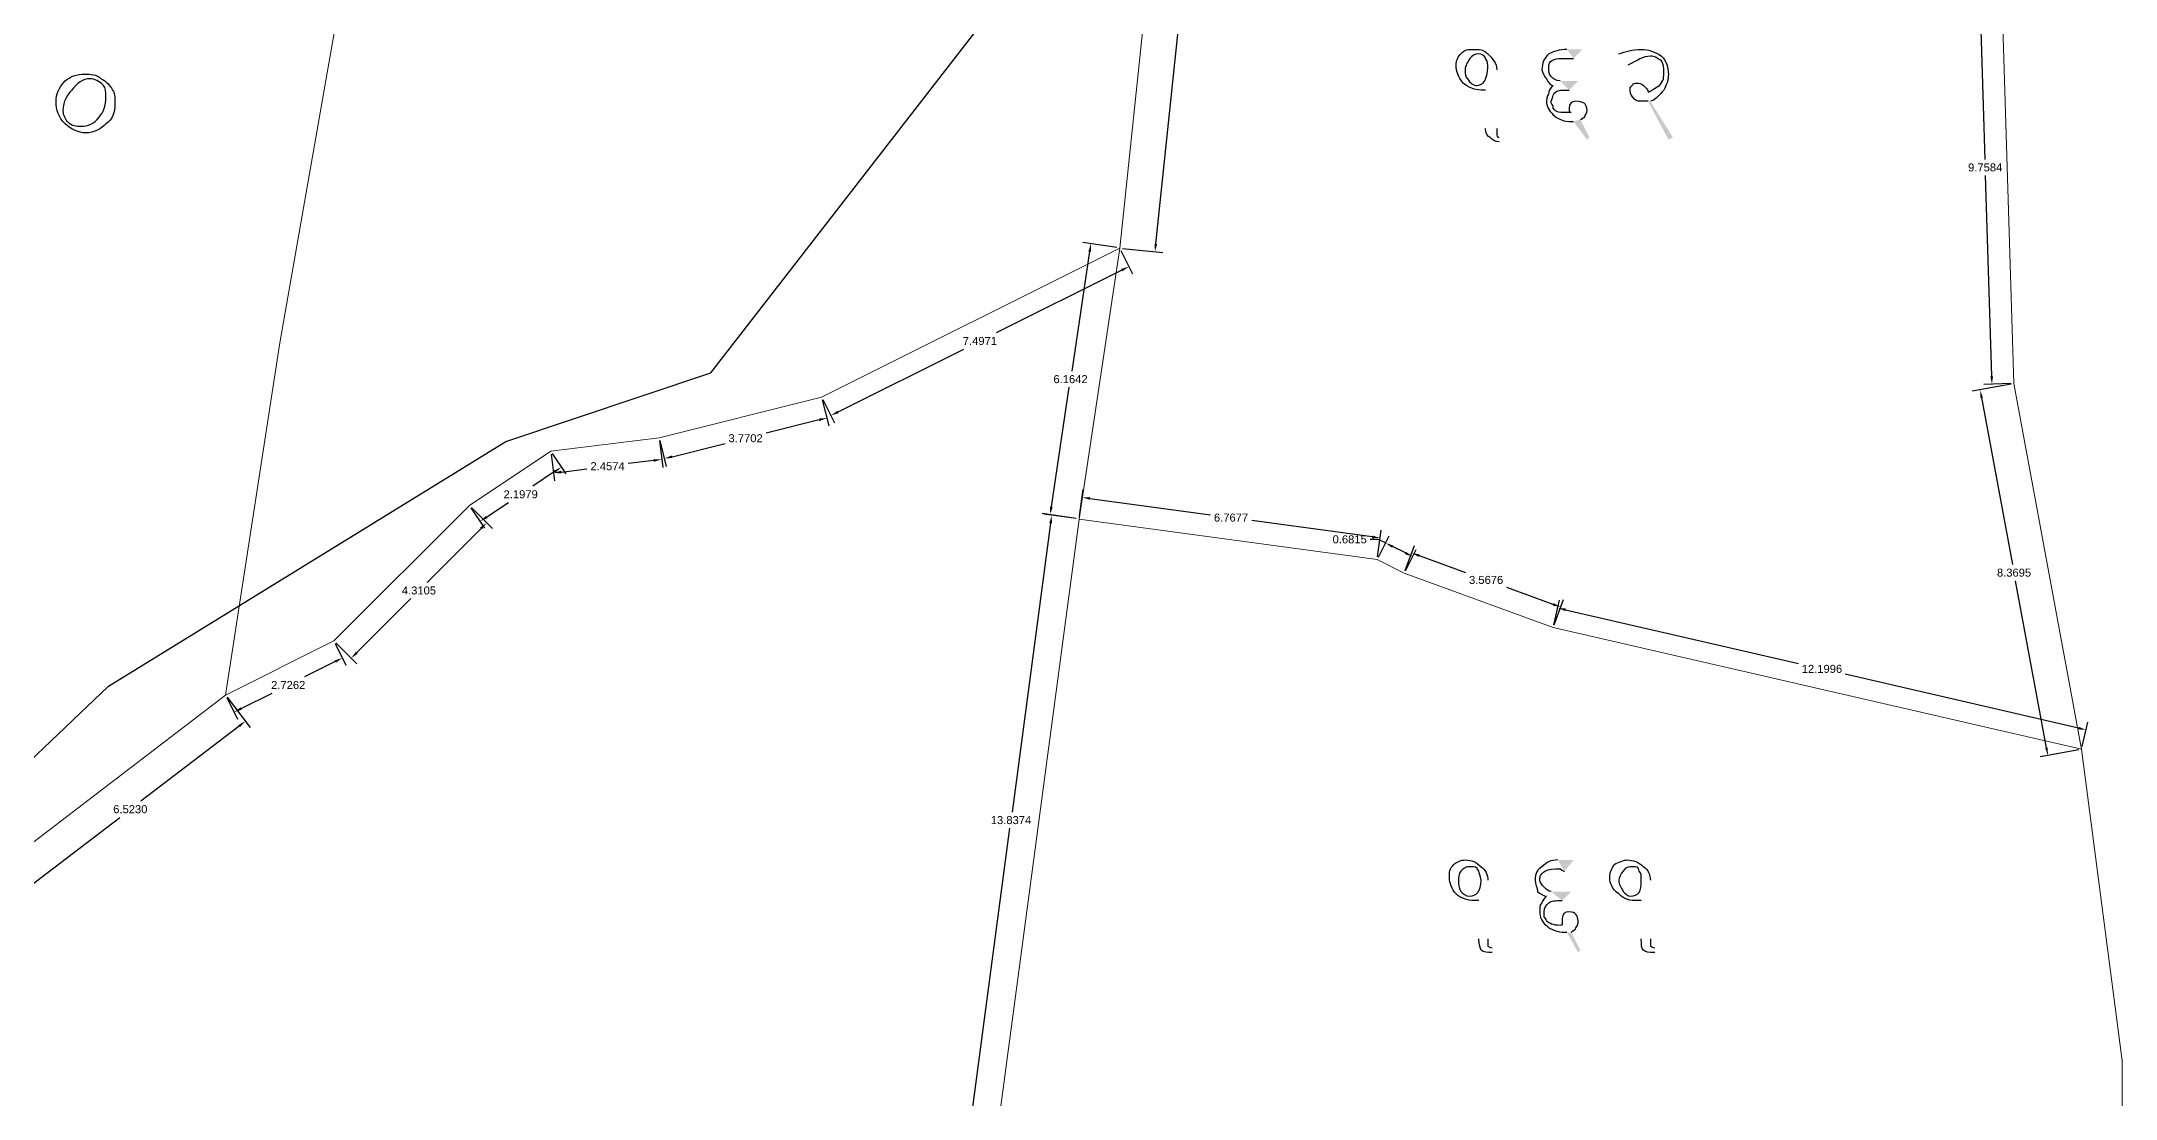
# Model space of a CAD drawing. Header units: metres. Extents: x 345912 to 349030, y 3061206 to 3061792.
# Drawn here: x 346035.41 to 346082.07, y 3061436.47 to 3061460.25 of the extents above; entities that cross this region are included whole.
import ezdxf

# ---------------------------------------------------------------- set-up
doc = ezdxf.new("R2010")
doc.units = ezdxf.units.M
doc.header["$MEASUREMENT"] = 0
doc.header["$PDMODE"] = 98
doc.header["$PDSIZE"] = 0.25
for name, color, linetype in [('Features', 5, 'Continuous'), ('PDF5_Geometry', 7, 'Continuous'), ('PDF5_Solid Fills', 7, 'Continuous')]:
    doc.layers.add(name, color=color, linetype=linetype)
doc.styles.get("Standard").update_dxf_attribs({"font": 'arial.ttf'})
doc.dimstyles.get("Standard").update_dxf_attribs({"dimtxt": 0.18, "dimasz": 0.18, "dimexe": 0.18, "dimexo": 0.0625, "dimgap": 0.09, "dimtad": 0, "dimtih": 1, "dimtoh": 1, "dimdec": 4, "dimzin": 0, "dimdsep": 46, "dimtxsty": 'Standard', "dimcen": 0.09, "dimadec": 0, "dimazin": 0, "dimtfac": 1, "dimtdec": 4, "dimtofl": 0, "dimtmove": 0, "dimatfit": 3, "dimfxl": 1, "dimtolj": 1, "dimtzin": 0, "dimarcsym": 0})

# ---------------------------------------------------------------- blocks, each defined once
blk = doc.blocks.new('*D49')
at = {"layer": 'Defpoints', "color": 0, "transparency": 16777216}
for p in [(346058.748, 3061449.506), (346056.303, 3061435.872), (346056.919, 3061435.79)]:
    blk.add_point(p, dxfattribs=at)
at = {"layer": 'Features', "color": 0, "lineweight": -2, "transparency": 16777216}
for p, q in [((346058.686, 3061449.514), (346057.953, 3061449.612)), ((346058.108, 3061449.409), (346057.242, 3061442.912)), ((346056.327, 3061436.05), (346057.193, 3061442.548)), ((346056.857, 3061435.798), (346056.125, 3061435.896))]:
    blk.add_line(p, q, dxfattribs=at)
at = {"layer": 'Features', "color": 0, "transparency": 16777216}
for points in [[(346058.078, 3061449.413), (346058.138, 3061449.405), (346058.132, 3061449.588)], [(346056.297, 3061436.054), (346056.357, 3061436.046), (346056.303, 3061435.872)]]:
    blk.add_solid(points, dxfattribs=at)
at = {"layer": 'Features', "color": 0, "transparency": 16777216, "insert": (346057.217, 3061442.73), "char_height": 0.18, "attachment_point": 5}
blk.add_mtext('\\A1;13.8374', dxfattribs=at)
blk = doc.blocks.new('*D50')
at = {"layer": 'Defpoints', "color": 0, "transparency": 16777216}
for p in [(346059.013, 3061455.699), (346059.663, 3061455.602), (346058.748, 3061449.506)]:
    blk.add_point(p, dxfattribs=at)
at = {"layer": 'Features', "color": 0, "lineweight": -2, "transparency": 16777216}
for p, q in [((346059.601, 3061455.611), (346058.835, 3061455.726)), ((346058.986, 3061455.521), (346058.583, 3061452.833)), ((346058.125, 3061449.781), (346058.528, 3061452.469)), ((346058.686, 3061449.515), (346057.921, 3061449.63))]:
    blk.add_line(p, q, dxfattribs=at)
at = {"layer": 'Features', "color": 0, "transparency": 16777216}
for points in [[(346058.957, 3061455.526), (346059.016, 3061455.517), (346059.013, 3061455.699)], [(346058.096, 3061449.786), (346058.155, 3061449.777), (346058.099, 3061449.603)]]:
    blk.add_solid(points, dxfattribs=at)
at = {"layer": 'Features', "color": 0, "transparency": 16777216, "insert": (346058.556, 3061452.651), "char_height": 0.18, "attachment_point": 5}
blk.add_mtext('\\A1;6.1642', dxfattribs=at)
blk = doc.blocks.new('*D51')
at = {"layer": 'Defpoints', "color": 0, "transparency": 16777216}
for p in [(346059.663, 3061455.602), (346052.957, 3061452.249), (346053.165, 3061451.834)]:
    blk.add_point(p, dxfattribs=at)
at = {"layer": 'Features', "color": 0, "lineweight": -2, "transparency": 16777216}
for p, q in [((346059.69, 3061455.546), (346059.951, 3061455.025)), ((346059.709, 3061455.106), (346056.881, 3061453.692)), ((346053.326, 3061451.914), (346056.154, 3061453.328)), ((346052.985, 3061452.193), (346053.245, 3061451.673))]:
    blk.add_line(p, q, dxfattribs=at)
at = {"layer": 'Features', "color": 0, "transparency": 16777216}
for points in [[(346059.696, 3061455.133), (346059.723, 3061455.079), (346059.87, 3061455.186)], [(346053.312, 3061451.941), (346053.339, 3061451.887), (346053.165, 3061451.834)]]:
    blk.add_solid(points, dxfattribs=at)
at = {"layer": 'Features', "color": 0, "transparency": 16777216, "insert": (346056.517, 3061453.51), "char_height": 0.18, "attachment_point": 5}
blk.add_mtext('\\A1;7.4971', dxfattribs=at)
blk = doc.blocks.new('*D52')
at = {"layer": 'Defpoints', "color": 0, "transparency": 16777216}
for p in [(346052.957, 3061452.249), (346049.299, 3061451.334), (346049.417, 3061450.865)]:
    blk.add_point(p, dxfattribs=at)
at = {"layer": 'Features', "color": 0, "lineweight": -2, "transparency": 16777216}
for p, q in [((346052.972, 3061452.188), (346053.118, 3061451.604)), ((346052.9, 3061451.735), (346051.708, 3061451.437)), ((346049.314, 3061451.274), (346049.46, 3061450.69)), ((346049.591, 3061450.908), (346050.783, 3061451.206))]:
    blk.add_line(p, q, dxfattribs=at)
at = {"layer": 'Features', "color": 0, "transparency": 16777216}
for points in [[(346052.893, 3061451.764), (346052.907, 3061451.706), (346053.074, 3061451.779)], [(346049.584, 3061450.937), (346049.599, 3061450.879), (346049.417, 3061450.865)]]:
    blk.add_solid(points, dxfattribs=at)
at = {"layer": 'Features', "color": 0, "transparency": 16777216, "insert": (346051.246, 3061451.322), "char_height": 0.18, "attachment_point": 5}
blk.add_mtext('\\A1;3.7702', dxfattribs=at)
blk = doc.blocks.new('*D53')
at = {"layer": 'Defpoints', "color": 0, "transparency": 16777216}
for p in [(346046.861, 3061451.03), (346049.299, 3061451.334), (346046.922, 3061450.541)]:
    blk.add_point(p, dxfattribs=at)
at = {"layer": 'Features', "color": 0, "lineweight": -2, "transparency": 16777216}
for p, q in [((346046.869, 3061450.968), (346046.944, 3061450.362)), ((346049.307, 3061451.272), (346049.383, 3061450.667)), ((346047.101, 3061450.563), (346047.676, 3061450.635)), ((346049.182, 3061450.823), (346048.606, 3061450.751))]:
    blk.add_line(p, q, dxfattribs=at)
at = {"layer": 'Features', "color": 0, "transparency": 16777216}
for points in [[(346047.097, 3061450.593), (346047.104, 3061450.533), (346046.922, 3061450.541)], [(346049.178, 3061450.853), (346049.186, 3061450.794), (346049.36, 3061450.846)]]:
    blk.add_solid(points, dxfattribs=at)
at = {"layer": 'Features', "color": 0, "transparency": 16777216, "insert": (346048.141, 3061450.693), "char_height": 0.18, "attachment_point": 5}
blk.add_mtext('\\A1;2.4574', dxfattribs=at)
blk = doc.blocks.new('*D54')
at = {"layer": 'Defpoints', "color": 0, "transparency": 16777216}
for p in [(346046.861, 3061451.03), (346045.032, 3061449.81), (346045.271, 3061449.451)]:
    blk.add_point(p, dxfattribs=at)
at = {"layer": 'Features', "color": 0, "lineweight": -2, "transparency": 16777216}
for p, q in [((346046.896, 3061450.978), (346047.2, 3061450.521)), ((346046.95, 3061450.571), (346046.459, 3061450.243)), ((346045.067, 3061449.758), (346045.371, 3061449.302)), ((346045.421, 3061449.551), (346045.913, 3061449.879))]:
    blk.add_line(p, q, dxfattribs=at)
at = {"layer": 'Features', "color": 0, "transparency": 16777216}
for points in [[(346046.934, 3061450.596), (346046.967, 3061450.546), (346047.1, 3061450.671)], [(346045.405, 3061449.576), (346045.438, 3061449.526), (346045.271, 3061449.451)]]:
    blk.add_solid(points, dxfattribs=at)
at = {"layer": 'Features', "color": 0, "transparency": 16777216, "insert": (346046.186, 3061450.061), "char_height": 0.18, "attachment_point": 5}
blk.add_mtext('\\A1;2.1979', dxfattribs=at)
blk = doc.blocks.new('*D55')
at = {"layer": 'Defpoints', "color": 0, "transparency": 16777216}
for p in [(346045.032, 3061449.81), (346041.984, 3061446.762), (346042.373, 3061446.373)]:
    blk.add_point(p, dxfattribs=at)
at = {"layer": 'Features', "color": 0, "lineweight": -2, "transparency": 16777216}
for p, q in [((346045.076, 3061449.766), (346045.549, 3061449.294)), ((346045.294, 3061449.294), (346044.079, 3061448.079)), ((346042.501, 3061446.501), (346043.715, 3061447.715)), ((346042.028, 3061446.718), (346042.501, 3061446.246))]:
    blk.add_line(p, q, dxfattribs=at)
at = {"layer": 'Features', "color": 0, "transparency": 16777216}
for points in [[(346045.273, 3061449.315), (346045.315, 3061449.273), (346045.421, 3061449.421)], [(346042.479, 3061446.522), (346042.522, 3061446.479), (346042.373, 3061446.373)]]:
    blk.add_solid(points, dxfattribs=at)
at = {"layer": 'Features', "color": 0, "transparency": 16777216, "insert": (346043.897, 3061447.897), "char_height": 0.18, "attachment_point": 5}
blk.add_mtext('\\A1;4.3105', dxfattribs=at)
blk = doc.blocks.new('*D56')
at = {"layer": 'Defpoints', "color": 0, "transparency": 16777216}
for p in [(346041.984, 3061446.762), (346039.546, 3061445.543), (346039.737, 3061445.16)]:
    blk.add_point(p, dxfattribs=at)
at = {"layer": 'Features', "color": 0, "lineweight": -2, "transparency": 16777216}
for p, q in [((346042.012, 3061446.707), (346042.256, 3061446.218)), ((346042.015, 3061446.299), (346041.32, 3061445.952)), ((346039.574, 3061445.487), (346039.818, 3061444.999)), ((346039.898, 3061445.241), (346040.593, 3061445.588))]:
    blk.add_line(p, q, dxfattribs=at)
at = {"layer": 'Features', "color": 0, "transparency": 16777216}
for points in [[(346042.001, 3061446.326), (346042.028, 3061446.272), (346042.176, 3061446.379)], [(346039.885, 3061445.268), (346039.912, 3061445.214), (346039.737, 3061445.16)]]:
    blk.add_solid(points, dxfattribs=at)
at = {"layer": 'Features', "color": 0, "transparency": 16777216, "insert": (346040.956, 3061445.77), "char_height": 0.18, "attachment_point": 5}
blk.add_mtext('\\A1;2.7262', dxfattribs=at)
blk = doc.blocks.new('*D57')
at = {"layer": 'Defpoints', "color": 0, "transparency": 16777216}
for p in [(346039.546, 3061445.543), (346034.364, 3061441.581), (346034.813, 3061440.994)]:
    blk.add_point(p, dxfattribs=at)
at = {"layer": 'Features', "color": 0, "lineweight": -2, "transparency": 16777216}
for p, q in [((346039.584, 3061445.494), (346040.104, 3061444.813)), ((346039.852, 3061444.847), (346037.642, 3061443.157)), ((346034.956, 3061441.103), (346037.166, 3061442.793)), ((346034.402, 3061441.531), (346034.922, 3061440.851))]:
    blk.add_line(p, q, dxfattribs=at)
at = {"layer": 'Features', "color": 0, "transparency": 16777216}
for points in [[(346039.833, 3061444.871), (346039.87, 3061444.823), (346039.995, 3061444.956)], [(346034.938, 3061441.127), (346034.974, 3061441.079), (346034.813, 3061440.994)]]:
    blk.add_solid(points, dxfattribs=at)
at = {"layer": 'Features', "color": 0, "transparency": 16777216, "insert": (346037.404, 3061442.975), "char_height": 0.18, "attachment_point": 5}
blk.add_mtext('\\A1;6.5230', dxfattribs=at)
blk = doc.blocks.new('*D62')
at = {"layer": 'Defpoints', "color": 0, "transparency": 16777216}
for p in [(346060.882, 3061467.184), (346059.663, 3061455.602), (346060.457, 3061455.518)]:
    blk.add_point(p, dxfattribs=at)
at = {"layer": 'Features', "color": 0, "lineweight": -2, "transparency": 16777216}
for p, q in [((346060.944, 3061467.178), (346061.855, 3061467.082)), ((346061.657, 3061466.921), (346061.085, 3061461.491)), ((346060.476, 3061455.697), (346061.047, 3061461.127)), ((346059.725, 3061455.595), (346060.636, 3061455.499))]:
    blk.add_line(p, q, dxfattribs=at)
at = {"layer": 'Features', "color": 0, "transparency": 16777216}
for points in [[(346061.627, 3061466.925), (346061.687, 3061466.918), (346061.676, 3061467.1)], [(346060.446, 3061455.7), (346060.505, 3061455.694), (346060.457, 3061455.518)]]:
    blk.add_solid(points, dxfattribs=at)
at = {"layer": 'Features', "color": 0, "transparency": 16777216, "insert": (346061.066, 3061461.309), "char_height": 0.18, "attachment_point": 5}
blk.add_mtext('\\A1;11.6464', dxfattribs=at)
blk = doc.blocks.new('*D65')
at = {"layer": 'Defpoints', "color": 0, "transparency": 16777216}
for p in [(346078.981, 3061462.292), (346079.475, 3061462.307), (346079.779, 3061452.554)]:
    blk.add_point(p, dxfattribs=at)
at = {"layer": 'Features', "color": 0, "lineweight": -2, "transparency": 16777216}
for p, q in [((346079.412, 3061462.305), (346078.801, 3061462.286)), ((346078.986, 3061462.112), (346079.127, 3061457.597)), ((346079.28, 3061452.718), (346079.139, 3061457.233)), ((346079.717, 3061452.552), (346079.106, 3061452.533))]:
    blk.add_line(p, q, dxfattribs=at)
at = {"layer": 'Features', "color": 0, "transparency": 16777216}
for points in [[(346079.016, 3061462.113), (346078.956, 3061462.111), (346078.981, 3061462.292)], [(346079.31, 3061452.719), (346079.25, 3061452.717), (346079.285, 3061452.538)]]:
    blk.add_solid(points, dxfattribs=at)
at = {"layer": 'Features', "color": 0, "transparency": 16777216, "insert": (346079.133, 3061457.415), "char_height": 0.18, "attachment_point": 5}
blk.add_mtext('\\A1;9.7584', dxfattribs=at)
blk = doc.blocks.new('*D66')
at = {"layer": 'Defpoints', "color": 0, "transparency": 16777216}
for p in [(346079.02, 3061452.413), (346079.779, 3061452.554), (346081.303, 3061444.324)]:
    blk.add_point(p, dxfattribs=at)
at = {"layer": 'Features', "color": 0, "lineweight": -2, "transparency": 16777216}
for p, q in [((346079.718, 3061452.542), (346078.843, 3061452.38)), ((346079.053, 3061452.236), (346079.748, 3061448.48)), ((346080.511, 3061444.36), (346079.816, 3061448.116)), ((346081.242, 3061444.313), (346080.367, 3061444.151))]:
    blk.add_line(p, q, dxfattribs=at)
at = {"layer": 'Features', "color": 0, "transparency": 16777216}
for points in [[(346079.082, 3061452.241), (346079.023, 3061452.231), (346079.02, 3061452.413)], [(346080.541, 3061444.366), (346080.482, 3061444.355), (346080.544, 3061444.183)]]:
    blk.add_solid(points, dxfattribs=at)
at = {"layer": 'Features', "color": 0, "transparency": 16777216, "insert": (346079.782, 3061448.298), "char_height": 0.18, "attachment_point": 5}
blk.add_mtext('\\A1;8.3695', dxfattribs=at)
blk = doc.blocks.new('*D67')
at = {"layer": 'Defpoints', "color": 0, "transparency": 16777216}
for p in [(346069.517, 3061447.504), (346069.416, 3061447.067), (346081.303, 3061444.324)]:
    blk.add_point(p, dxfattribs=at)
at = {"layer": 'Features', "color": 0, "lineweight": -2, "transparency": 16777216}
for p, q in [((346069.43, 3061447.128), (346069.558, 3061447.68)), ((346069.692, 3061447.464), (346074.936, 3061446.254)), ((346081.229, 3061444.802), (346075.986, 3061446.012)), ((346081.317, 3061444.385), (346081.445, 3061444.937))]:
    blk.add_line(p, q, dxfattribs=at)
at = {"layer": 'Features', "color": 0, "transparency": 16777216}
for points in [[(346069.699, 3061447.493), (346069.686, 3061447.435), (346069.517, 3061447.504)], [(346081.236, 3061444.831), (346081.222, 3061444.773), (346081.404, 3061444.761)]]:
    blk.add_solid(points, dxfattribs=at)
at = {"layer": 'Features', "color": 0, "transparency": 16777216, "insert": (346075.461, 3061446.133), "char_height": 0.18, "attachment_point": 5}
blk.add_mtext('\\A1;12.1996', dxfattribs=at)
blk = doc.blocks.new('*D68')
at = {"layer": 'Defpoints', "color": 0, "transparency": 16777216}
for p in [(346066.229, 3061448.743), (346066.063, 3061448.286), (346069.416, 3061447.067)]:
    blk.add_point(p, dxfattribs=at)
at = {"layer": 'Features', "color": 0, "lineweight": -2, "transparency": 16777216}
for p, q in [((346066.085, 3061448.345), (346066.291, 3061448.912)), ((346066.399, 3061448.682), (346067.442, 3061448.302)), ((346069.413, 3061447.585), (346068.369, 3061447.965)), ((346069.437, 3061447.126), (346069.644, 3061447.693))]:
    blk.add_line(p, q, dxfattribs=at)
at = {"layer": 'Features', "color": 0, "transparency": 16777216}
for points in [[(346066.409, 3061448.71), (346066.388, 3061448.653), (346066.229, 3061448.743)], [(346069.423, 3061447.614), (346069.403, 3061447.557), (346069.582, 3061447.524)]]:
    blk.add_solid(points, dxfattribs=at)
at = {"layer": 'Features', "color": 0, "transparency": 16777216, "insert": (346067.906, 3061448.134), "char_height": 0.18, "attachment_point": 5}
blk.add_mtext('\\A1;3.5676', dxfattribs=at)
blk = doc.blocks.new('*D69')
at = {"layer": 'Defpoints', "color": 0, "transparency": 16777216}
for p in [(346065.454, 3061448.591), (346065.641, 3061448.966), (346066.063, 3061448.286)]:
    blk.add_point(p, dxfattribs=at)
at = {"layer": 'Features', "color": 0, "lineweight": -2, "transparency": 16777216}
for p, q in [((346065.48, 3061449.047), (346065.3, 3061449.047)), ((346065.641, 3061448.966), (346065.48, 3061449.047)), ((346065.482, 3061448.647), (346065.722, 3061449.127)), ((346066.09, 3061448.742), (346065.802, 3061448.886)), ((346066.091, 3061448.342), (346066.331, 3061448.822))]:
    blk.add_line(p, q, dxfattribs=at)
at = {"layer": 'Features', "color": 0, "transparency": 16777216}
for points in [[(346065.816, 3061448.912), (346065.789, 3061448.859), (346065.641, 3061448.966)], [(346066.103, 3061448.769), (346066.076, 3061448.715), (346066.251, 3061448.661)]]:
    blk.add_solid(points, dxfattribs=at)
at = {"layer": 'Features', "color": 0, "transparency": 16777216, "insert": (346064.836, 3061449.047), "char_height": 0.18, "attachment_point": 5}
blk.add_mtext('\\A1;0.6815', dxfattribs=at)
blk = doc.blocks.new('*D70')
at = {"layer": 'Defpoints', "color": 0, "transparency": 16777216}
for p in [(346058.815, 3061449.993), (346058.748, 3061449.506), (346065.454, 3061448.591)]:
    blk.add_point(p, dxfattribs=at)
at = {"layer": 'Features', "color": 0, "lineweight": -2, "transparency": 16777216}
for p, q in [((346058.757, 3061449.568), (346058.839, 3061450.171)), ((346058.993, 3061449.969), (346061.703, 3061449.599)), ((346065.342, 3061449.103), (346062.632, 3061449.472)), ((346065.462, 3061448.653), (346065.545, 3061449.257))]:
    blk.add_line(p, q, dxfattribs=at)
at = {"layer": 'Features', "color": 0, "transparency": 16777216}
for points in [[(346058.997, 3061449.998), (346058.989, 3061449.939), (346058.815, 3061449.993)], [(346065.346, 3061449.133), (346065.338, 3061449.073), (346065.52, 3061449.079)]]:
    blk.add_solid(points, dxfattribs=at)
at = {"layer": 'Features', "color": 0, "transparency": 16777216, "insert": (346062.167, 3061449.536), "char_height": 0.18, "attachment_point": 5}
blk.add_mtext('\\A1;6.7677', dxfattribs=at)

msp = doc.modelspace()

# ---------------------------------------------------------------- hatches: boundary and pattern name
at = {"layer": 'PDF5_Solid Fills', "transparency": 33554559}
h = msp.add_hatch(color=256, dxfattribs=at)
h.paths.add_polyline_path([(346068.14613, 3061459.61484), (346068.14613, 3061458.29404)], flags=0)
h.paths.add_polyline_path([(346068.19693, 3061458.09084), (346068.19693, 3061457.98924)], flags=0)
h.paths.add_polyline_path([(346069.87333, 3061459.86884), (346070.07653, 3061460.07204), (346069.72093, 3061460.07204)], flags=0)
h.paths.add_polyline_path([(346069.87333, 3061458.44644), (346070.17813, 3061458.04004), (346070.22893, 3061458.09084), (346070.02573, 3061458.49724)], flags=0)
h.paths.add_polyline_path([(346069.77173, 3061459.15764), (346069.97493, 3061459.36084), (346069.56853, 3061459.36084)], flags=0)
h.paths.add_polyline_path([(346071.09253, 3061459.71644), (346070.88933, 3061459.97044)], flags=0)
h.paths.add_polyline_path([(346071.60053, 3061458.90364), (346072.10853, 3061458.09084), (346072.00693, 3061458.04004), (346071.54973, 3061458.90364)], flags=0)
h = msp.add_hatch(color=256, dxfattribs=at)
h.paths.add_polyline_path([(346067.94294, 3061441.37764), (346067.94294, 3061440.05684)], flags=0)
h.paths.add_polyline_path([(346068.04454, 3061439.85364), (346068.04454, 3061439.75204)], flags=0)
h.paths.add_polyline_path([(346069.67014, 3061441.58084), (346069.87334, 3061441.83484), (346069.51774, 3061441.83484)], flags=0)
h.paths.add_polyline_path([(346069.72094, 3061440.20924), (346069.97494, 3061439.75204), (346070.02574, 3061439.80284), (346069.82254, 3061440.20924)], flags=0)
h.paths.add_polyline_path([(346069.61934, 3061440.92044), (346069.82254, 3061441.12364), (346069.36534, 3061441.12364)], flags=0)
h.paths.add_polyline_path([(346071.60054, 3061441.37764), (346071.60054, 3061440.05684)], flags=0)
h.paths.add_polyline_path([(346071.70214, 3061439.85364), (346071.70214, 3061439.75204)], flags=0)

# ---------------------------------------------------------------- linework, layer by layer
at = {"layer": 'Features'}
msp.add_lwpolyline([(346032.53534, 3061483.94804), (346024.87015, 3061443.21466), (346027.77735, 3061442.34326), (346033.71798, 3061442.70616), (346035.6179, 3061444.51001), (346036.91594, 3061445.74622), (346045.85265, 3061451.25324), (346050.46043, 3061452.79732), (346059.90278, 3061464.97268), (346059.12793, 3061467.56854), (346059.12956, 3061469.2981), (346058.95092, 3061473.41915), (346060.41041, 3061480.11511), (346060.45177, 3061480.3071), (346053.06156, 3061481.89932), (346032.53534, 3061483.94804)], dxfattribs=at)
at = {"layer": 'PDF5_Geometry', "lineweight": 9}
for points in [[(346045.94653, 3061483.03364), (346040.76494, 3061453.46804), (346039.54574, 3061445.54324), (346034.36414, 3061441.58084), (346024.91534, 3061444.01924), (346026.74414, 3061453.16324), (346026.74414, 3061453.46804), (346028.57293, 3061463.52644), (346028.87774, 3061464.13604), (346028.87774, 3061464.44084), (346030.40174, 3061472.36564), (346030.70653, 3061474.19444), (346030.70653, 3061474.49924), (346032.53534, 3061483.94804)], [(346045.94653, 3061483.03364), (346040.76494, 3061453.46804), (346039.54574, 3061445.54324), (346034.36414, 3061441.58084), (346024.91534, 3061444.01924), (346026.74414, 3061453.16324), (346026.74414, 3061453.46804), (346028.57293, 3061463.52644), (346028.87774, 3061464.13604), (346028.87774, 3061464.44084), (346030.40174, 3061472.36564), (346030.70653, 3061474.19444), (346030.70653, 3061474.49924), (346032.53534, 3061483.94804)], [(346059.66254, 3061480.29044), (346060.88174, 3061467.18404), (346059.66254, 3061455.60164), (346052.95694, 3061452.24884), (346049.29933, 3061451.33444), (346046.86094, 3061451.02964), (346045.03214, 3061449.81044), (346041.98414, 3061446.76244), (346039.54574, 3061445.54324), (346040.76494, 3061453.46804), (346045.94653, 3061483.03364)], [(346059.66254, 3061480.29044), (346060.88174, 3061467.18404), (346059.66254, 3061455.60164), (346052.95694, 3061452.24884), (346049.29933, 3061451.33444), (346046.86094, 3061451.02964), (346045.03214, 3061449.81044), (346041.98414, 3061446.76244), (346039.54574, 3061445.54324), (346040.76494, 3061453.46804), (346045.94653, 3061483.03364)], [(346104.16333, 3061467.48884), (346099.89613, 3061437.00884), (346090.44734, 3061437.00884), (346090.14254, 3061437.00884), (346082.21773, 3061437.31364), (346081.30333, 3061444.32404), (346079.77933, 3061452.55364), (346079.47455, 3061462.30724), (346080.99854, 3061470.23204), (346091.36175, 3061470.23204), (346099.28653, 3061468.70804), (346103.24895, 3061467.79364)], [(346104.16333, 3061467.48884), (346099.89613, 3061437.00884), (346090.44734, 3061437.00884), (346090.14254, 3061437.00884), (346082.21773, 3061437.31364), (346081.30333, 3061444.32404), (346079.77933, 3061452.55364), (346079.47455, 3061462.30724), (346080.99854, 3061470.23204), (346091.36175, 3061470.23204), (346099.28653, 3061468.70804), (346103.24895, 3061467.79364)], [(346071.24493, 3061464.44084), (346079.47455, 3061462.30724), (346079.77933, 3061452.55364), (346081.30333, 3061444.32404), (346069.41613, 3061447.06724), (346066.06333, 3061448.28644), (346065.45373, 3061448.59123), (346058.74814, 3061449.50564), (346059.66254, 3061455.60164), (346060.88174, 3061467.18404)], [(346071.24493, 3061464.44084), (346079.47455, 3061462.30724), (346079.77933, 3061452.55364), (346081.30333, 3061444.32404), (346069.41613, 3061447.06724), (346066.06333, 3061448.28644), (346065.45373, 3061448.59123), (346058.74814, 3061449.50564), (346059.66254, 3061455.60164), (346060.88174, 3061467.18404)], [(346058.74814, 3061449.50564), (346056.91933, 3061435.78964), (346054.78574, 3061422.68324), (346022.17214, 3061428.47444), (345988.03454, 3061434.26564), (345989.55854, 3061439.44724), (345994.13054, 3061454.99204), (346005.10334, 3061450.42004), (346016.68574, 3061446.45764), (346024.91534, 3061444.01924), (346034.36414, 3061441.58084), (346039.54574, 3061445.54324), (346041.98414, 3061446.76244), (346045.03214, 3061449.81044), (346046.86094, 3061451.02964), (346049.29933, 3061451.33444), (346052.95694, 3061452.24884), (346059.66254, 3061455.60164)], [(346058.74814, 3061449.50564), (346056.91933, 3061435.78964), (346054.78574, 3061422.68324), (346022.17214, 3061428.47444), (345988.03454, 3061434.26564), (345989.55854, 3061439.44724), (345994.13054, 3061454.99204), (346005.10334, 3061450.42004), (346016.68574, 3061446.45764), (346024.91534, 3061444.01924), (346034.36414, 3061441.58084), (346039.54574, 3061445.54324), (346041.98414, 3061446.76244), (346045.03214, 3061449.81044), (346046.86094, 3061451.02964), (346049.29933, 3061451.33444), (346052.95694, 3061452.24884), (346059.66254, 3061455.60164)], [(346056.91933, 3061435.78964), (346058.74814, 3061449.50564), (346065.45373, 3061448.59123), (346066.06333, 3061448.28644), (346069.41613, 3061447.06724), (346081.30333, 3061444.32404), (346082.21773, 3061437.31364), (346082.21773, 3061431.21764), (346065.45373, 3061434.26564)], [(346056.91933, 3061435.78964), (346058.74814, 3061449.50564), (346065.45373, 3061448.59123), (346066.06333, 3061448.28644), (346069.41613, 3061447.06724), (346081.30333, 3061444.32404), (346082.21773, 3061437.31364), (346082.21773, 3061431.21764), (346065.45373, 3061434.26564)]]:
    msp.add_lwpolyline(points, close=True, dxfattribs=at)
at = {"layer": 'PDF5_Geometry', "lineweight": 25}
for points in [[(346067.23173, 3061459.71644), (346067.23173, 3061459.81804), (346067.28253, 3061459.91964), (346067.33333, 3061459.97044)], [(346067.33333, 3061459.97044), (346067.43493, 3061460.07204), (346067.48573, 3061460.07204), (346067.63813, 3061460.07204)], [(346067.53653, 3061459.86884), (346067.48573, 3061459.76724), (346067.43493, 3061459.71644), (346067.43493, 3061459.61484)], [(346067.73973, 3061459.97044), (346067.63813, 3061459.97044), (346067.58733, 3061459.91964), (346067.53653, 3061459.86884)], [(346067.63813, 3061460.07204), (346067.73973, 3061460.07204), (346067.84133, 3061460.07204), (346067.94293, 3061459.97044)], [(346067.89213, 3061459.86884), (346067.89213, 3061459.91964), (346067.79053, 3061459.97044), (346067.73973, 3061459.97044)], [(346067.94293, 3061459.66564), (346067.94293, 3061459.71644), (346067.94293, 3061459.81804), (346067.89213, 3061459.86884)], [(346067.94293, 3061459.97044), (346068.04453, 3061459.86884), (346068.14613, 3061459.76724), (346068.14613, 3061459.61484)], [(346069.31453, 3061459.97044), (346069.21293, 3061459.86884), (346069.16213, 3061459.76724), (346069.16213, 3061459.61484)], [(346069.72093, 3061460.07204), (346069.56853, 3061460.07204), (346069.41613, 3061460.02124), (346069.31453, 3061459.97044)], [(346069.31453, 3061459.66564), (346069.31453, 3061459.81804), (346069.41613, 3061459.86884), (346069.61933, 3061459.86884)], [(346069.61933, 3061459.86884), (346069.67013, 3061459.86884), (346069.72093, 3061459.86884), (346069.77173, 3061459.86884)], [(346069.77173, 3061459.86884), (346069.82253, 3061459.86884), (346069.82253, 3061459.86884), (346069.87333, 3061459.86884)], [(346070.88933, 3061459.97044), (346071.04173, 3061460.02124), (346071.19413, 3061460.07204), (346071.39733, 3061460.07204)], [(346071.60053, 3061459.91964), (346071.44813, 3061459.91964), (346071.29573, 3061459.81804), (346071.09253, 3061459.71644)], [(346071.39733, 3061460.07204), (346071.54973, 3061460.07204), (346071.70213, 3061460.02124), (346071.85453, 3061459.91964)], [(346071.85453, 3061459.81804), (346071.75293, 3061459.86884), (346071.70213, 3061459.91964), (346071.60053, 3061459.91964)], [(346071.85453, 3061459.91964), (346071.95613, 3061459.81804), (346072.00693, 3061459.66564), (346072.00693, 3061459.51324)], [(346071.90533, 3061459.56404), (346071.90533, 3061459.66564), (346071.90533, 3061459.71644), (346071.85453, 3061459.81804)], [(346035.73574, 3061458.90364), (346035.73574, 3061459.05604), (346035.78654, 3061459.20844), (346035.93894, 3061459.36084)], [(346035.93894, 3061459.36084), (346036.04054, 3061459.46244), (346036.19294, 3061459.51324), (346036.39614, 3061459.51324)], [(346036.49774, 3061459.41164), (346036.34534, 3061459.41164), (346036.19294, 3061459.31004), (346036.09134, 3061459.15764)], [(346036.39614, 3061459.51324), (346036.49774, 3061459.51324), (346036.65014, 3061459.51324), (346036.75174, 3061459.41164)], [(346036.80254, 3061459.25924), (346036.70094, 3061459.36084), (346036.59934, 3061459.41164), (346036.49774, 3061459.41164)], [(346036.75174, 3061459.41164), (346036.85334, 3061459.36084), (346036.95494, 3061459.25924), (346037.00574, 3061459.15764)], [(346067.38413, 3061459.31004), (346067.28253, 3061459.46244), (346067.23173, 3061459.56404), (346067.23173, 3061459.71644)], [(346067.79053, 3061459.15764), (346067.63813, 3061459.15764), (346067.53653, 3061459.20844), (346067.38413, 3061459.31004)], [(346067.43493, 3061459.61484), (346067.43493, 3061459.51324), (346067.43493, 3061459.46244), (346067.48573, 3061459.41164)], [(346067.48573, 3061459.41164), (346067.53653, 3061459.31004), (346067.63813, 3061459.25924), (346067.68893, 3061459.25924)], [(346067.68893, 3061459.25924), (346067.84133, 3061459.25924), (346067.94293, 3061459.41164), (346067.94293, 3061459.66564)], [(346069.16213, 3061459.61484), (346069.16213, 3061459.56404), (346069.21293, 3061459.46244), (346069.26373, 3061459.41164)], [(346069.26373, 3061459.41164), (346069.31453, 3061459.31004), (346069.36533, 3061459.25924), (346069.41613, 3061459.25924)], [(346069.36533, 3061459.46244), (346069.31453, 3061459.51324), (346069.31453, 3061459.56404), (346069.31453, 3061459.66564)], [(346069.56853, 3061459.36084), (346069.46693, 3061459.36084), (346069.41613, 3061459.41164), (346069.36533, 3061459.46244)], [(346071.19413, 3061459.25924), (346071.19413, 3061459.31004), (346071.24493, 3061459.31004), (346071.29573, 3061459.31004)], [(346071.29573, 3061459.31004), (346071.34653, 3061459.31004), (346071.39733, 3061459.31004), (346071.44813, 3061459.25924)], [(346071.80373, 3061459.25924), (346071.90533, 3061459.36084), (346071.90533, 3061459.46244), (346071.90533, 3061459.56404)], [(346072.00693, 3061459.51324), (346072.00693, 3061459.36084), (346071.95613, 3061459.25924), (346071.90533, 3061459.15764)], [(346035.93894, 3061458.39564), (346035.78654, 3061458.54804), (346035.73574, 3061458.70044), (346035.73574, 3061458.90364)], [(346036.09134, 3061459.15764), (346035.98974, 3061459.05604), (346035.88814, 3061458.90364), (346035.88814, 3061458.70044)], [(346036.70094, 3061458.54804), (346036.80254, 3061458.64964), (346036.85334, 3061458.80204), (346036.85334, 3061459.00524)], [(346036.85334, 3061459.00524), (346036.85334, 3061459.10684), (346036.85334, 3061459.20844), (346036.80254, 3061459.25924)], [(346037.05654, 3061458.85284), (346037.05654, 3061458.64964), (346037.00574, 3061458.49724), (346036.85334, 3061458.39564)], [(346037.00574, 3061459.15764), (346037.05654, 3061459.10684), (346037.05654, 3061459.00524), (346037.05654, 3061458.85284)], [(346067.89213, 3061459.15764), (346067.89213, 3061459.15764), (346067.84133, 3061459.15764), (346067.79053, 3061459.15764)], [(346069.31453, 3061459.10684), (346069.31453, 3061459.05604), (346069.26373, 3061459.00524), (346069.26373, 3061458.90364)], [(346069.26373, 3061458.90364), (346069.26373, 3061458.80204), (346069.31453, 3061458.70044), (346069.41613, 3061458.59884)], [(346069.41613, 3061459.25924), (346069.36533, 3061459.20844), (346069.31453, 3061459.15764), (346069.31453, 3061459.10684)], [(346069.36533, 3061458.90364), (346069.41613, 3061459.00524), (346069.41613, 3061459.10684), (346069.46693, 3061459.10684)], [(346069.41613, 3061458.80204), (346069.36533, 3061458.85284), (346069.36533, 3061458.90364), (346069.36533, 3061458.90364)], [(346069.46693, 3061459.10684), (346069.51773, 3061459.15764), (346069.61933, 3061459.15764), (346069.77173, 3061459.15764)], [(346069.92413, 3061458.90364), (346069.82253, 3061458.90364), (346069.77173, 3061458.85284), (346069.77173, 3061458.75124)], [(346070.17813, 3061458.70044), (346070.17813, 3061458.85284), (346070.07653, 3061458.90364), (346069.92413, 3061458.90364)], [(346071.14333, 3061459.15764), (346071.14333, 3061459.20844), (346071.14333, 3061459.20844), (346071.19413, 3061459.25924)], [(346071.24493, 3061458.95444), (346071.19413, 3061459.00524), (346071.14333, 3061459.05604), (346071.14333, 3061459.15764)], [(346071.44813, 3061458.90364), (346071.34653, 3061458.90364), (346071.29573, 3061458.90364), (346071.24493, 3061458.95444)], [(346071.44813, 3061459.25924), (346071.49893, 3061459.20844), (346071.54973, 3061459.15764), (346071.54973, 3061459.10684)], [(346071.54973, 3061458.90364), (346071.49893, 3061458.90364), (346071.44813, 3061458.90364), (346071.44813, 3061458.90364)], [(346071.54973, 3061459.10684), (346071.65133, 3061459.15764), (346071.70213, 3061459.20844), (346071.80373, 3061459.25924)], [(346071.90533, 3061459.15764), (346071.80373, 3061459.05604), (346071.75293, 3061458.95444), (346071.60053, 3061458.90364)], [(346035.88814, 3061458.70044), (346035.88814, 3061458.59884), (346035.93894, 3061458.49724), (346035.98974, 3061458.44644)], [(346036.39614, 3061458.19244), (346036.24374, 3061458.19244), (346036.04054, 3061458.29404), (346035.93894, 3061458.39564)], [(346035.98974, 3061458.44644), (346036.09134, 3061458.34484), (346036.19294, 3061458.34484), (346036.29454, 3061458.34484)], [(346036.29454, 3061458.34484), (346036.44694, 3061458.34484), (346036.59934, 3061458.39564), (346036.70094, 3061458.54804)], [(346036.85334, 3061458.39564), (346036.75174, 3061458.29404), (346036.59934, 3061458.19244), (346036.39614, 3061458.19244)], [(346069.41613, 3061458.75124), (346069.41613, 3061458.75124), (346069.41613, 3061458.80204), (346069.41613, 3061458.80204)], [(346069.77173, 3061458.64964), (346069.56853, 3061458.64964), (346069.46693, 3061458.64964), (346069.41613, 3061458.75124)], [(346069.41613, 3061458.59884), (346069.51773, 3061458.49724), (346069.67013, 3061458.44644), (346069.82253, 3061458.44644)], [(346069.77173, 3061458.75124), (346069.77173, 3061458.70044), (346069.77173, 3061458.70044), (346069.77173, 3061458.70044)], [(346069.77173, 3061458.70044), (346069.77173, 3061458.64964), (346069.82253, 3061458.64964), (346069.82253, 3061458.64964)], [(346069.82253, 3061458.64964), (346069.77173, 3061458.64964), (346069.77173, 3061458.64964), (346069.77173, 3061458.64964)], [(346069.82253, 3061458.44644), (346069.82253, 3061458.44644), (346069.87333, 3061458.44644), (346069.87333, 3061458.44644)], [(346070.02573, 3061458.49724), (346070.07653, 3061458.49724), (346070.07653, 3061458.54804), (346070.12733, 3061458.54804)], [(346070.12733, 3061458.54804), (346070.12733, 3061458.59884), (346070.17813, 3061458.64964), (346070.17813, 3061458.70044)], [(346067.99373, 3061458.09084), (346067.94293, 3061458.09084), (346067.89213, 3061458.19244), (346067.89213, 3061458.29404)], [(346068.19693, 3061457.98924), (346068.09533, 3061457.98924), (346068.04453, 3061458.04004), (346067.99373, 3061458.09084)], [(346068.14613, 3061458.29404), (346068.14613, 3061458.24324), (346068.14613, 3061458.19244), (346068.14613, 3061458.19244)], [(346068.14613, 3061458.19244), (346068.14613, 3061458.14164), (346068.14613, 3061458.09084), (346068.19693, 3061458.09084)], [(346067.07934, 3061441.42844), (346067.07934, 3061441.58084), (346067.07934, 3061441.63164), (346067.18094, 3061441.73324)], [(346067.18094, 3061441.73324), (346067.23174, 3061441.78404), (346067.33334, 3061441.83484), (346067.43494, 3061441.83484)], [(346067.33334, 3061441.58084), (346067.28254, 3061441.53004), (346067.28254, 3061441.42844), (346067.28254, 3061441.37764)], [(346067.58734, 3061441.68244), (346067.48574, 3061441.68244), (346067.43494, 3061441.68244), (346067.33334, 3061441.58084)], [(346067.43494, 3061441.83484), (346067.58734, 3061441.83484), (346067.68894, 3061441.78404), (346067.79054, 3061441.68244)], [(346067.73974, 3061441.58084), (346067.68894, 3061441.68244), (346067.63814, 3061441.68244), (346067.58734, 3061441.68244)], [(346067.79054, 3061441.37764), (346067.79054, 3061441.47924), (346067.73974, 3061441.53004), (346067.73974, 3061441.58084)], [(346067.79054, 3061441.68244), (346067.89214, 3061441.63164), (346067.94294, 3061441.47924), (346067.94294, 3061441.37764)], [(346069.16214, 3061441.68244), (346069.06054, 3061441.63164), (346069.00974, 3061441.53004), (346069.00974, 3061441.37764)], [(346069.11134, 3061441.37764), (346069.11134, 3061441.53004), (346069.21294, 3061441.63164), (346069.46694, 3061441.63164)], [(346069.51774, 3061441.83484), (346069.36534, 3061441.83484), (346069.26374, 3061441.78404), (346069.16214, 3061441.68244)], [(346069.46694, 3061441.63164), (346069.51774, 3061441.63164), (346069.51774, 3061441.63164), (346069.56854, 3061441.63164)], [(346069.56854, 3061441.63164), (346069.61934, 3061441.58084), (346069.67014, 3061441.58084), (346069.67014, 3061441.58084)], [(346070.68614, 3061441.42844), (346070.68614, 3061441.58084), (346070.73694, 3061441.63164), (346070.78774, 3061441.73324)], [(346070.78774, 3061441.73324), (346070.88934, 3061441.78404), (346070.99094, 3061441.83484), (346071.09254, 3061441.83484)], [(346070.99094, 3061441.58084), (346070.94014, 3061441.53004), (346070.88934, 3061441.42844), (346070.88934, 3061441.37764)], [(346071.19414, 3061441.68244), (346071.14334, 3061441.68244), (346071.04174, 3061441.68244), (346070.99094, 3061441.58084)], [(346071.09254, 3061441.83484), (346071.19414, 3061441.83484), (346071.34654, 3061441.78404), (346071.44814, 3061441.68244)], [(346071.34654, 3061441.58084), (346071.34654, 3061441.68244), (346071.29574, 3061441.68244), (346071.19414, 3061441.68244)], [(346071.39734, 3061441.37764), (346071.39734, 3061441.47924), (346071.39734, 3061441.53004), (346071.34654, 3061441.58084)], [(346071.44814, 3061441.68244), (346071.54974, 3061441.63164), (346071.60054, 3061441.47924), (346071.60054, 3061441.37764)], [(346067.23174, 3061441.07284), (346067.13014, 3061441.17444), (346067.07934, 3061441.32684), (346067.07934, 3061441.42844)], [(346067.28254, 3061441.37764), (346067.28254, 3061441.27604), (346067.28254, 3061441.22524), (346067.33334, 3061441.12364)], [(346067.33334, 3061441.12364), (346067.38414, 3061441.07284), (346067.43494, 3061441.02204), (346067.53654, 3061441.02204)], [(346067.53654, 3061441.02204), (346067.68894, 3061441.02204), (346067.79054, 3061441.12364), (346067.79054, 3061441.37764)], [(346069.00974, 3061441.37764), (346069.00974, 3061441.27604), (346069.06054, 3061441.22524), (346069.06054, 3061441.12364)], [(346069.06054, 3061441.12364), (346069.11134, 3061441.07284), (346069.21294, 3061441.02204), (346069.26374, 3061441.02204)], [(346069.21294, 3061441.22524), (346069.16214, 3061441.27604), (346069.11134, 3061441.32684), (346069.11134, 3061441.37764)], [(346069.36534, 3061441.12364), (346069.31454, 3061441.12364), (346069.26374, 3061441.17444), (346069.21294, 3061441.22524)], [(346070.88934, 3061441.07284), (346070.73694, 3061441.17444), (346070.68614, 3061441.32684), (346070.68614, 3061441.42844)], [(346070.88934, 3061441.37764), (346070.88934, 3061441.27604), (346070.94014, 3061441.22524), (346070.99094, 3061441.12364)], [(346070.99094, 3061441.12364), (346071.04174, 3061441.07284), (346071.09254, 3061441.02204), (346071.14334, 3061441.02204)], [(346071.14334, 3061441.02204), (346071.34654, 3061441.02204), (346071.39734, 3061441.12364), (346071.39734, 3061441.37764)], [(346067.63814, 3061440.92044), (346067.48574, 3061440.92044), (346067.33334, 3061440.97124), (346067.23174, 3061441.07284)], [(346067.73974, 3061440.92044), (346067.68894, 3061440.92044), (346067.63814, 3061440.92044), (346067.63814, 3061440.92044)], [(346069.16214, 3061440.86964), (346069.11134, 3061440.81884), (346069.11134, 3061440.76804), (346069.11134, 3061440.66644)], [(346069.11134, 3061440.66644), (346069.11134, 3061440.56484), (346069.16214, 3061440.41244), (346069.26374, 3061440.36164)], [(346069.26374, 3061441.02204), (346069.21294, 3061440.97124), (346069.16214, 3061440.92044), (346069.16214, 3061440.86964)], [(346069.21294, 3061440.66644), (346069.21294, 3061440.76804), (346069.26374, 3061440.81884), (346069.31454, 3061440.86964)], [(346069.21294, 3061440.56484), (346069.21294, 3061440.61564), (346069.21294, 3061440.61564), (346069.21294, 3061440.66644)], [(346069.31454, 3061440.86964), (346069.36534, 3061440.92044), (346069.46694, 3061440.92044), (346069.61934, 3061440.92044)], [(346069.77174, 3061440.66644), (346069.67014, 3061440.66644), (346069.61934, 3061440.61564), (346069.61934, 3061440.51404)], [(346069.97494, 3061440.46324), (346069.97494, 3061440.56484), (346069.92414, 3061440.66644), (346069.77174, 3061440.66644)], [(346071.24494, 3061440.92044), (346071.09254, 3061440.92044), (346070.99094, 3061440.97124), (346070.88934, 3061441.07284)], [(346071.39734, 3061440.92044), (346071.34654, 3061440.92044), (346071.29574, 3061440.92044), (346071.24494, 3061440.92044)], [(346069.26374, 3061440.46324), (346069.26374, 3061440.51404), (346069.21294, 3061440.51404), (346069.21294, 3061440.56484)], [(346069.56854, 3061440.36164), (346069.41614, 3061440.36164), (346069.31454, 3061440.41244), (346069.26374, 3061440.46324)], [(346069.26374, 3061440.36164), (346069.36534, 3061440.26004), (346069.51774, 3061440.20924), (346069.67014, 3061440.20924)], [(346069.61934, 3061440.41244), (346069.61934, 3061440.41244), (346069.61934, 3061440.36164), (346069.56854, 3061440.36164)], [(346069.61934, 3061440.51404), (346069.61934, 3061440.51404), (346069.61934, 3061440.46324), (346069.61934, 3061440.46324)], [(346069.61934, 3061440.46324), (346069.61934, 3061440.46324), (346069.61934, 3061440.46324), (346069.61934, 3061440.41244)], [(346069.67014, 3061440.20924), (346069.67014, 3061440.20924), (346069.72094, 3061440.20924), (346069.72094, 3061440.20924)], [(346069.82254, 3061440.20924), (346069.87334, 3061440.26004), (346069.92414, 3061440.26004), (346069.92414, 3061440.31084)], [(346069.92414, 3061440.31084), (346069.97494, 3061440.36164), (346069.97494, 3061440.41244), (346069.97494, 3061440.46324)], [(346067.79054, 3061439.80284), (346067.79054, 3061439.85364), (346067.73974, 3061439.90444), (346067.73974, 3061440.05684)], [(346068.04454, 3061439.75204), (346067.94294, 3061439.75204), (346067.84134, 3061439.75204), (346067.79054, 3061439.80284)], [(346067.94294, 3061440.05684), (346067.94294, 3061439.95524), (346067.94294, 3061439.95524), (346067.94294, 3061439.90444)], [(346067.94294, 3061439.90444), (346067.94294, 3061439.90444), (346067.99374, 3061439.85364), (346068.04454, 3061439.85364)], [(346071.44814, 3061439.80284), (346071.39734, 3061439.85364), (346071.39734, 3061439.90444), (346071.39734, 3061440.05684)], [(346071.70214, 3061439.75204), (346071.54974, 3061439.75204), (346071.49894, 3061439.75204), (346071.44814, 3061439.80284)], [(346071.60054, 3061440.05684), (346071.60054, 3061439.95524), (346071.60054, 3061439.95524), (346071.60054, 3061439.90444)], [(346071.60054, 3061439.90444), (346071.60054, 3061439.90444), (346071.65134, 3061439.85364), (346071.70214, 3061439.85364)]]:
    msp.add_open_spline(points, degree=3, dxfattribs=at)

# ---------------------------------------------------------------- dimensions: what is measured, and where the dimension line sits
at = {"layer": 'Features'}
for p1, p2, distance, picture, middle in [((346060.88174, 3061467.18404), (346059.66254, 3061455.60164), 0.79852, '*D62', (346061.06627, 3061461.30925)), ((346079.77933, 3061452.55364), (346079.47455, 3061462.30724), 0.49409, '*D65', (346079.13309, 3061457.41501)), ((346059.66254, 3061455.60164), (346052.95694, 3061452.24884), 0.46426, '*D51', (346056.51736, 3061453.50999)), ((346058.74814, 3061449.50564), (346059.66254, 3061455.60164), 0.65689, '*D50', (346058.55572, 3061452.65108)), ((346081.30333, 3061444.32404), (346079.77933, 3061452.55364), 0.77229, '*D66', (346079.78195, 3061448.29822)), ((346052.95694, 3061452.24884), (346049.29933, 3061451.33444), 0.48435, '*D52', (346051.24561, 3061451.32175)), ((346046.86094, 3061451.02964), (346045.03214, 3061449.81044), 0.43144, '*D54', (346046.18586, 3061450.06107)), ((346049.29933, 3061451.33444), (346046.86094, 3061451.02964), 0.49254, '*D53', (346048.14123, 3061450.6933)), ((346065.453734, 3061448.591235), (346058.748136, 3061449.505636), -0.491801, '*D70', (346062.167384, 3061449.535727)), ((346045.03214, 3061449.81044), (346041.98414, 3061446.76244), 0.55033, '*D55', (346043.89728, 3061447.8973)), ((346058.74814, 3061449.50564), (346056.91933, 3061435.78964), -0.62179, '*D49', (346057.2174, 3061442.72982)), ((346066.06333, 3061448.28644), (346065.45373, 3061448.59123), -0.41915, '*D69', (346064.83588, 3061449.04663)), ((346069.41613, 3061447.06724), (346066.06333, 3061448.28644), -0.48599, '*D68', (346067.90581, 3061448.13357)), ((346081.30333, 3061444.32404), (346069.41613, 3061447.06724), -0.44871, '*D67', (346075.46063, 3061446.13286)), ((346041.98414, 3061446.76244), (346039.54574, 3061445.54324), 0.42816, '*D56', (346040.95642, 3061445.76988)), ((346039.54574, 3061445.54324), (346034.36414, 3061441.58084), 0.73889, '*D57', (346037.40378, 3061442.9751))]:
    dim = msp.add_aligned_dim(p1=p1, p2=p2, distance=distance, dimstyle='Standard', dxfattribs=at)
    dim.commit()
    dim.dimension.update_dxf_attribs({"geometry": picture, "text_midpoint": middle})

doc.saveas('drawing.dxf')
